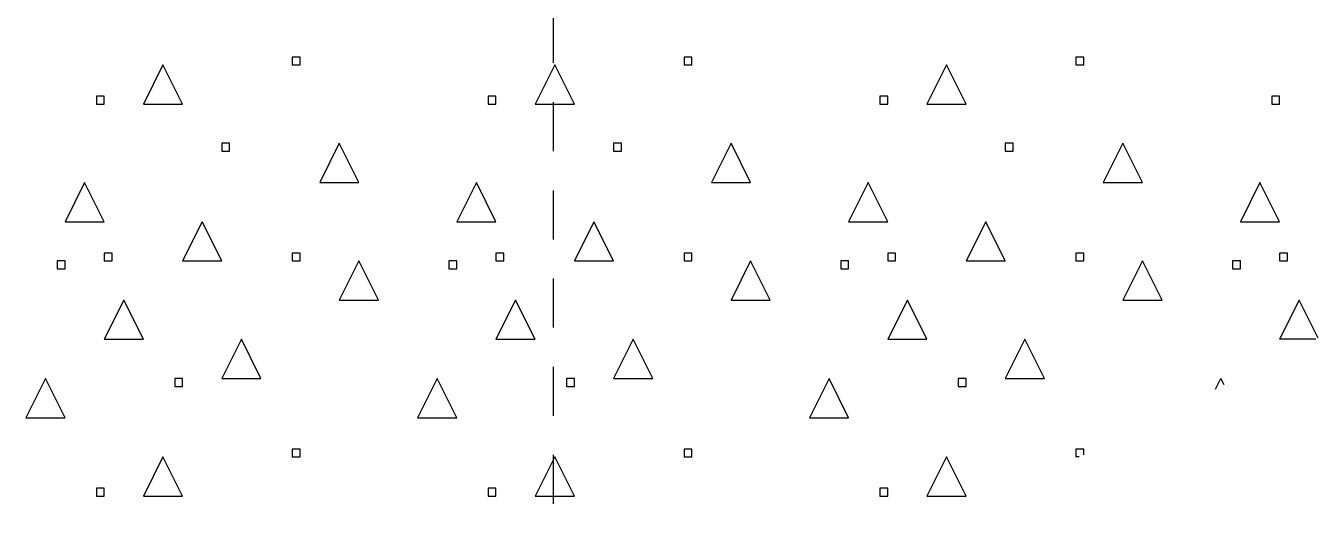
# Model space of a CAD drawing. Header units: metres. Extents: x -220 to 294, y -29 to 18.
# Drawn here: x 233.427 to 236.726, y 2.226 to 3.497 of the extents above; entities that cross this region are included whole.
import ezdxf

# ---------------------------------------------------------------- set-up
doc = ezdxf.new("R2010")
doc.units = ezdxf.units.M
doc.header["$MEASUREMENT"] = 0
doc.linetypes.add('DASHED4', pattern=[0.1875, 0.125, -0.0625])
doc.layers.add('Cizgi', color=7, linetype='Continuous')
doc.layers.add('Tarama', color=7, linetype='Continuous')

msp = doc.modelspace()

# ---------------------------------------------------------------- linework, layer by layer
at = {"layer": 'Cizgi', "color": 73, "linetype": 'DASHED4', "lineweight": -3}
msp.add_line((234.7738, -7.3977), (234.7738, 8.8523), dxfattribs=at)
at = {"layer": 'Tarama', "color": 251, "linetype": 'Continuous', "lineweight": -3}
for p, q in [((234.1273, 3.4174), (234.1073, 3.4174)), ((234.1073, 3.4174), (234.1073, 3.3974)), ((234.1273, 3.3974), (234.1273, 3.4174)), ((235.1273, 3.4174), (235.1073, 3.4174)), ((235.1073, 3.4174), (235.1073, 3.3974)), ((235.1273, 3.3974), (235.1273, 3.4174)), ((236.1273, 3.4174), (236.1073, 3.4174)), ((236.1073, 3.4174), (236.1073, 3.3974)), ((236.1273, 3.3974), (236.1273, 3.4174)), ((233.7773, 3.3974), (233.7273, 3.2974)), ((233.8273, 3.2974), (233.7773, 3.3974)), ((234.1073, 3.3974), (234.1273, 3.3974)), ((234.7773, 3.3974), (234.7273, 3.2974)), ((234.8273, 3.2974), (234.7773, 3.3974)), ((235.1073, 3.3974), (235.1273, 3.3974)), ((235.7773, 3.3974), (235.7273, 3.2974)), ((235.8273, 3.2974), (235.7773, 3.3974)), ((236.1073, 3.3974), (236.1273, 3.3974)), ((233.6273, 3.3174), (233.6073, 3.3174)), ((233.6073, 3.3174), (233.6073, 3.2974)), ((233.6273, 3.2974), (233.6273, 3.3174)), ((234.6273, 3.3174), (234.6073, 3.3174)), ((234.6073, 3.3174), (234.6073, 3.2974)), ((234.6273, 3.2974), (234.6273, 3.3174)), ((235.6273, 3.3174), (235.6073, 3.3174)), ((235.6073, 3.3174), (235.6073, 3.2974)), ((235.6273, 3.2974), (235.6273, 3.3174)), ((236.6273, 3.3174), (236.6073, 3.3174)), ((236.6073, 3.3174), (236.6073, 3.2974)), ((236.6273, 3.2974), (236.6273, 3.3174)), ((233.6073, 3.2974), (233.6273, 3.2974)), ((233.7273, 3.2974), (233.8273, 3.2974)), ((234.6073, 3.2974), (234.6273, 3.2974)), ((234.7273, 3.2974), (234.8273, 3.2974)), ((235.6073, 3.2974), (235.6273, 3.2974)), ((235.7273, 3.2974), (235.8273, 3.2974)), ((236.6073, 3.2974), (236.6273, 3.2974)), ((233.9473, 3.1974), (233.9273, 3.1974)), ((233.9273, 3.1974), (233.9273, 3.1774)), ((233.9273, 3.1774), (233.9473, 3.1774)), ((233.9473, 3.1774), (233.9473, 3.1974)), ((234.2273, 3.1974), (234.1773, 3.0974)), ((234.2773, 3.0974), (234.2273, 3.1974)), ((234.9473, 3.1974), (234.9273, 3.1974)), ((234.9273, 3.1974), (234.9273, 3.1774)), ((234.9273, 3.1774), (234.9473, 3.1774)), ((234.9473, 3.1774), (234.9473, 3.1974)), ((235.2273, 3.1974), (235.1773, 3.0974)), ((235.2773, 3.0974), (235.2273, 3.1974)), ((235.9473, 3.1974), (235.9273, 3.1974)), ((235.9273, 3.1974), (235.9273, 3.1774)), ((235.9273, 3.1774), (235.9473, 3.1774)), ((235.9473, 3.1774), (235.9473, 3.1974)), ((236.2273, 3.1974), (236.1773, 3.0974)), ((236.2773, 3.0974), (236.2273, 3.1974)), ((233.5773, 3.0974), (233.5273, 2.9974)), ((233.6273, 2.9974), (233.5773, 3.0974)), ((234.1773, 3.0974), (234.2773, 3.0974)), ((234.5773, 3.0974), (234.5273, 2.9974)), ((234.6273, 2.9974), (234.5773, 3.0974)), ((235.1773, 3.0974), (235.2773, 3.0974)), ((235.5773, 3.0974), (235.5273, 2.9974)), ((235.6273, 2.9974), (235.5773, 3.0974)), ((236.1773, 3.0974), (236.2773, 3.0974)), ((236.5773, 3.0974), (236.5273, 2.9974)), ((236.6273, 2.9974), (236.5773, 3.0974)), ((233.5273, 2.9974), (233.6273, 2.9974)), ((233.8773, 2.9974), (233.8273, 2.8974)), ((233.9273, 2.8974), (233.8773, 2.9974)), ((234.5273, 2.9974), (234.6273, 2.9974)), ((234.8773, 2.9974), (234.8273, 2.8974)), ((234.9273, 2.8974), (234.8773, 2.9974)), ((235.5273, 2.9974), (235.6273, 2.9974)), ((235.8773, 2.9974), (235.8273, 2.8974)), ((235.9273, 2.8974), (235.8773, 2.9974)), ((236.5273, 2.9974), (236.6273, 2.9974)), ((233.6473, 2.9174), (233.6273, 2.9174)), ((233.6273, 2.9174), (233.6273, 2.8974)), ((233.6473, 2.8974), (233.6473, 2.9174)), ((234.1273, 2.9174), (234.1073, 2.9174)), ((234.1073, 2.9174), (234.1073, 2.8974)), ((234.1273, 2.8974), (234.1273, 2.9174)), ((234.6473, 2.9174), (234.6273, 2.9174)), ((234.6273, 2.9174), (234.6273, 2.8974)), ((234.6473, 2.8974), (234.6473, 2.9174)), ((235.1273, 2.9174), (235.1073, 2.9174)), ((235.1073, 2.9174), (235.1073, 2.8974)), ((235.1273, 2.8974), (235.1273, 2.9174)), ((235.6473, 2.9174), (235.6273, 2.9174)), ((235.6273, 2.9174), (235.6273, 2.8974)), ((235.6473, 2.8974), (235.6473, 2.9174)), ((236.1273, 2.9174), (236.1073, 2.9174)), ((236.1073, 2.9174), (236.1073, 2.8974)), ((236.1273, 2.8974), (236.1273, 2.9174)), ((236.6473, 2.9174), (236.6273, 2.9174)), ((236.6273, 2.9174), (236.6273, 2.8974)), ((236.6473, 2.8974), (236.6473, 2.9174)), ((233.5273, 2.8974), (233.5073, 2.8974)), ((233.5073, 2.8974), (233.5073, 2.8774)), ((233.5073, 2.8774), (233.5273, 2.8774)), ((233.5273, 2.8774), (233.5273, 2.8974)), ((233.6273, 2.8974), (233.6473, 2.8974)), ((233.8273, 2.8974), (233.9273, 2.8974)), ((234.1073, 2.8974), (234.1273, 2.8974)), ((234.2773, 2.8974), (234.2273, 2.7974)), ((234.3273, 2.7974), (234.2773, 2.8974)), ((234.5273, 2.8974), (234.5073, 2.8974)), ((234.5073, 2.8974), (234.5073, 2.8774)), ((234.5073, 2.8774), (234.5273, 2.8774)), ((234.5273, 2.8774), (234.5273, 2.8974)), ((234.6273, 2.8974), (234.6473, 2.8974)), ((234.8273, 2.8974), (234.9273, 2.8974)), ((235.1073, 2.8974), (235.1273, 2.8974)), ((235.2773, 2.8974), (235.2273, 2.7974)), ((235.3273, 2.7974), (235.2773, 2.8974)), ((235.5273, 2.8974), (235.5073, 2.8974)), ((235.5073, 2.8974), (235.5073, 2.8774)), ((235.5073, 2.8774), (235.5273, 2.8774)), ((235.5273, 2.8774), (235.5273, 2.8974)), ((235.6273, 2.8974), (235.6473, 2.8974)), ((235.8273, 2.8974), (235.9273, 2.8974)), ((236.1073, 2.8974), (236.1273, 2.8974)), ((236.2773, 2.8974), (236.2273, 2.7974)), ((236.3273, 2.7974), (236.2773, 2.8974)), ((236.5273, 2.8974), (236.5073, 2.8974)), ((236.5073, 2.8974), (236.5073, 2.8774)), ((236.5073, 2.8774), (236.5273, 2.8774)), ((236.5273, 2.8774), (236.5273, 2.8974)), ((236.6273, 2.8974), (236.6473, 2.8974)), ((233.6773, 2.7974), (233.6273, 2.6974)), ((233.7273, 2.6974), (233.6773, 2.7974)), ((234.2273, 2.7974), (234.3273, 2.7974)), ((234.6773, 2.7974), (234.6273, 2.6974)), ((234.7273, 2.6974), (234.6773, 2.7974)), ((235.2273, 2.7974), (235.3273, 2.7974)), ((235.6773, 2.7974), (235.6273, 2.6974)), ((235.7273, 2.6974), (235.6773, 2.7974)), ((236.2273, 2.7974), (236.3273, 2.7974)), ((236.6773, 2.7974), (236.6273, 2.6974)), ((236.7258, 2.7004), (236.6773, 2.7974)), ((233.6273, 2.6974), (233.7273, 2.6974)), ((233.9773, 2.6974), (233.9273, 2.5974)), ((234.0273, 2.5974), (233.9773, 2.6974)), ((234.6273, 2.6974), (234.7273, 2.6974)), ((234.9773, 2.6974), (234.9273, 2.5974)), ((235.0273, 2.5974), (234.9773, 2.6974)), ((235.6273, 2.6974), (235.7273, 2.6974)), ((235.9773, 2.6974), (235.9273, 2.5974)), ((236.0273, 2.5974), (235.9773, 2.6974)), ((236.7198, 2.6974), (236.6273, 2.6974)), ((233.4773, 2.5974), (233.4273, 2.4974)), ((233.5273, 2.4974), (233.4773, 2.5974)), ((233.8273, 2.5974), (233.8073, 2.5974)), ((233.8073, 2.5974), (233.8073, 2.5774)), ((233.8073, 2.5774), (233.8273, 2.5774)), ((233.8273, 2.5774), (233.8273, 2.5974)), ((233.9273, 2.5974), (234.0273, 2.5974)), ((234.4773, 2.5974), (234.4273, 2.4974)), ((234.5273, 2.4974), (234.4773, 2.5974)), ((234.8273, 2.5974), (234.8073, 2.5974)), ((234.8073, 2.5974), (234.8073, 2.5774)), ((234.8073, 2.5774), (234.8273, 2.5774)), ((234.8273, 2.5774), (234.8273, 2.5974)), ((234.9273, 2.5974), (235.0273, 2.5974)), ((235.4773, 2.5974), (235.4273, 2.4974)), ((235.5273, 2.4974), (235.4773, 2.5974)), ((235.8273, 2.5974), (235.8073, 2.5974)), ((235.8073, 2.5974), (235.8073, 2.5774)), ((235.8073, 2.5774), (235.8273, 2.5774)), ((235.8273, 2.5774), (235.8273, 2.5974)), ((235.9273, 2.5974), (236.0273, 2.5974)), ((236.4637, 2.5701), (236.4773, 2.5974)), ((236.4855, 2.581), (236.4773, 2.5974)), ((233.4273, 2.4974), (233.5273, 2.4974)), ((234.4273, 2.4974), (234.5273, 2.4974)), ((235.4273, 2.4974), (235.5273, 2.4974)), ((234.1273, 2.4174), (234.1073, 2.4174)), ((234.1073, 2.4174), (234.1073, 2.3974)), ((234.1273, 2.3974), (234.1273, 2.4174)), ((235.1273, 2.4174), (235.1073, 2.4174)), ((235.1073, 2.4174), (235.1073, 2.3974)), ((235.1273, 2.3974), (235.1273, 2.4174)), ((236.1273, 2.4174), (236.1073, 2.4174)), ((236.1073, 2.4174), (236.1073, 2.3974)), ((236.1273, 2.403), (236.1273, 2.4174)), ((233.7773, 2.3974), (233.7273, 2.2974)), ((233.8273, 2.2974), (233.7773, 2.3974)), ((234.1073, 2.3974), (234.1273, 2.3974)), ((234.7773, 2.3974), (234.7273, 2.2974)), ((234.8273, 2.2974), (234.7773, 2.3974)), ((235.1073, 2.3974), (235.1273, 2.3974)), ((235.7773, 2.3974), (235.7273, 2.2974)), ((235.8273, 2.2974), (235.7773, 2.3974)), ((236.1159, 2.3974), (236.1073, 2.3974)), ((233.6273, 2.3174), (233.6073, 2.3174)), ((233.6073, 2.3174), (233.6073, 2.2974)), ((233.6273, 2.2974), (233.6273, 2.3174)), ((234.6273, 2.3174), (234.6073, 2.3174)), ((234.6073, 2.3174), (234.6073, 2.2974)), ((234.6273, 2.2974), (234.6273, 2.3174)), ((235.6273, 2.3174), (235.6073, 2.3174)), ((235.6073, 2.3174), (235.6073, 2.2974)), ((235.6273, 2.2974), (235.6273, 2.3174)), ((233.6073, 2.2974), (233.6273, 2.2974)), ((233.7273, 2.2974), (233.8273, 2.2974)), ((234.6073, 2.2974), (234.6273, 2.2974)), ((234.7273, 2.2974), (234.8273, 2.2974)), ((235.6073, 2.2974), (235.6273, 2.2974)), ((235.7273, 2.2974), (235.8273, 2.2974))]:
    msp.add_line(p, q, dxfattribs=at)

doc.saveas('drawing.dxf')
